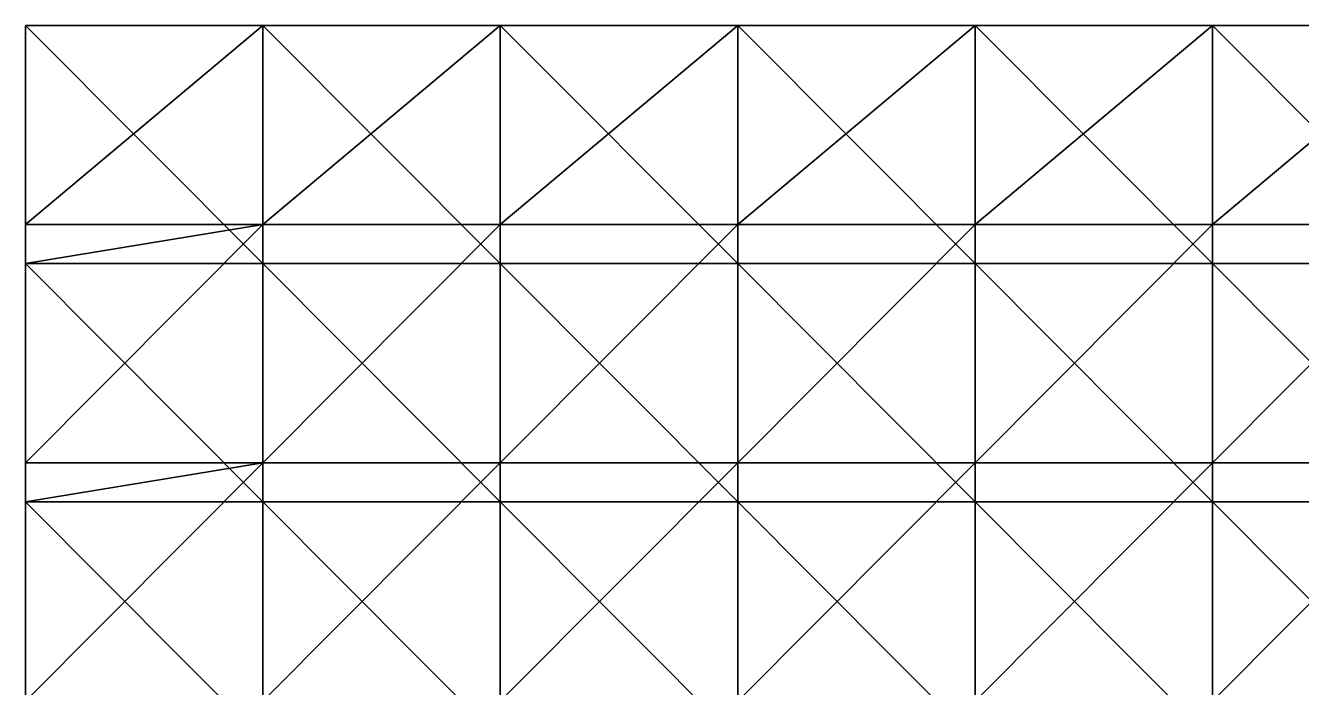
# Model space of a CAD drawing. Header units: inches. Extents: x 0 to 300, y 0 to 160.
# Drawn here: x 0 to 37.5, y 140.53 to 160 of the extents above; entities that cross this region are included whole.
import ezdxf

# ---------------------------------------------------------------- set-up
doc = ezdxf.new("R2010")
doc.units = ezdxf.units.IN
doc.header["$LTSCALE"] = 198.929398
doc.header["$MEASUREMENT"] = 0
for name, color, linetype in [('1', 7, 'CONTINUOUS'), ('4', 7, 'CONTINUOUS'), ('5', 7, 'CONTINUOUS'), ('6', 7, 'CONTINUOUS')]:
    doc.layers.add(name, color=color, linetype=linetype)

msp = doc.modelspace()

# ---------------------------------------------------------------- linework, layer by layer
at = {"layer": '1', "linetype": 'CONTINUOUS'}
for points in [[(0, 153, -153.043), (0, 153, -146.087), (0, 160, -153), (0, 153, -153.043)], [(0, 154.147, -160), (0, 153, -153.043), (0, 160, -160), (0, 154.147, -160)], [(0, 160, -160), (0, 153, -153.043), (0, 160, -153), (0, 160, -160)], [(0, 153, -146.087), (0, 153, -139.13), (0, 160, -146.087), (0, 153, -146.087)], [(0, 160, -153), (0, 153, -146.087), (0, 160, -146.087), (0, 160, -153)], [(0, 153, -139.13), (0, 153, -132.174), (0, 160, -139.13), (0, 153, -139.13)], [(0, 160, -146.087), (0, 153, -139.13), (0, 160, -145.993), (0, 160, -146.087)], [(0, 160, -145.993), (0, 153, -139.13), (0, 160, -139.13), (0, 160, -145.993)], [(0, 153, -132.174), (0, 153, -125.217), (0, 160, -132.174), (0, 153, -132.174)], [(0, 160, -139.13), (0, 153, -132.174), (0, 160, -138.986), (0, 160, -139.13)], [(0, 160, -138.986), (0, 153, -132.174), (0, 160, -132.174), (0, 160, -138.986)], [(0, 153, -125.217), (0, 153, -118.261), (0, 160, -125.217), (0, 153, -125.217)], [(0, 160, -132.174), (0, 153, -125.217), (0, 160, -131.979), (0, 160, -132.174)], [(0, 160, -131.979), (0, 153, -125.217), (0, 160, -125.217), (0, 160, -131.979)], [(0, 153, -118.261), (0, 153, -111.304), (0, 160, -118.261), (0, 153, -118.261)], [(0, 160, -125.217), (0, 153, -118.261), (0, 160, -124.972), (0, 160, -125.217)], [(0, 160, -124.972), (0, 153, -118.261), (0, 160, -118.261), (0, 160, -124.972)], [(0, 153, -111.304), (0, 153, -104.348), (0, 160, -111.304), (0, 153, -111.304)], [(0, 160, -118.261), (0, 153, -111.304), (0, 160, -117.965), (0, 160, -118.261)], [(0, 160, -117.965), (0, 153, -111.304), (0, 160, -111.304), (0, 160, -117.965)], [(0, 153, -104.348), (0, 153, -97.391), (0, 160, -104.348), (0, 153, -104.348)], [(0, 160, -111.304), (0, 153, -104.348), (0, 160, -110.958), (0, 160, -111.304)], [(0, 160, -110.958), (0, 153, -104.348), (0, 160, -104.348), (0, 160, -110.958)], [(0, 153, -97.391), (0, 153, -90.435), (0, 160, -97.391), (0, 153, -97.391)], [(0, 160, -104.348), (0, 153, -97.391), (0, 160, -103.951), (0, 160, -104.348)], [(0, 160, -103.951), (0, 153, -97.391), (0, 160, -97.391), (0, 160, -103.951)], [(0, 153, -90.435), (0, 153, -83.478), (0, 160, -90.435), (0, 153, -90.435)], [(0, 160, -97.391), (0, 153, -90.435), (0, 160, -96.944), (0, 160, -97.391)], [(0, 160, -96.944), (0, 153, -90.435), (0, 160, -90.435), (0, 160, -96.944)], [(0, 153, -83.478), (0, 153, -76.522), (0, 160, -83.478), (0, 153, -83.478)], [(0, 160, -90.435), (0, 153, -83.478), (0, 160, -89.937), (0, 160, -90.435)], [(0, 160, -89.937), (0, 153, -83.478), (0, 160, -83.478), (0, 160, -89.937)], [(0, 153, -76.522), (0, 153, -69.565), (0, 160, -76.522), (0, 153, -76.522)], [(0, 160, -83.478), (0, 153, -76.522), (0, 160, -82.93), (0, 160, -83.478)], [(0, 160, -82.93), (0, 153, -76.522), (0, 160, -76.522), (0, 160, -82.93)], [(0, 153, -69.565), (0, 153, -62.609), (0, 160, -69.565), (0, 153, -69.565)], [(0, 160, -76.522), (0, 153, -69.565), (0, 160, -75.923), (0, 160, -76.522)], [(0, 160, -75.923), (0, 153, -69.565), (0, 160, -69.565), (0, 160, -75.923)], [(0, 153, -62.609), (0, 153, -55.652), (0, 160, -62.609), (0, 153, -62.609)], [(0, 160, -69.565), (0, 153, -62.609), (0, 160, -68.916), (0, 160, -69.565)], [(0, 160, -68.916), (0, 153, -62.609), (0, 160, -62.609), (0, 160, -68.916)], [(0, 153, -55.652), (0, 153, -48.696), (0, 160, -55.652), (0, 153, -55.652)], [(0, 160, -62.609), (0, 153, -55.652), (0, 160, -61.909), (0, 160, -62.609)], [(0, 160, -61.909), (0, 153, -55.652), (0, 160, -55.652), (0, 160, -61.909)], [(0, 153, -48.696), (0, 153, -41.739), (0, 160, -48.696), (0, 153, -48.696)], [(0, 160, -55.652), (0, 153, -48.696), (0, 160, -54.902), (0, 160, -55.652)], [(0, 160, -54.902), (0, 153, -48.696), (0, 160, -48.696), (0, 160, -54.902)], [(0, 153, -41.739), (0, 153, -34.783), (0, 160, -41.739), (0, 153, -41.739)], [(0, 160, -48.696), (0, 153, -41.739), (0, 160, -47.895), (0, 160, -48.696)], [(0, 160, -47.895), (0, 153, -41.739), (0, 160, -41.739), (0, 160, -47.895)], [(0, 153, -34.783), (0, 153, -27.826), (0, 160, -34.783), (0, 153, -34.783)], [(0, 160, -41.739), (0, 153, -34.783), (0, 160, -40.888), (0, 160, -41.739)], [(0, 160, -40.888), (0, 153, -34.783), (0, 160, -34.783), (0, 160, -40.888)], [(0, 153, -27.826), (0, 153, -20.87), (0, 160, -27.826), (0, 153, -27.826)], [(0, 160, -34.783), (0, 153, -27.826), (0, 160, -33.881), (0, 160, -34.783)], [(0, 160, -33.881), (0, 153, -27.826), (0, 160, -27.826), (0, 160, -33.881)], [(0, 153, -20.87), (0, 153, -13.913), (0, 160, -20.87), (0, 153, -20.87)], [(0, 160, -27.826), (0, 153, -20.87), (0, 160, -26.874), (0, 160, -27.826)], [(0, 160, -26.874), (0, 153, -20.87), (0, 160, -20.87), (0, 160, -26.874)], [(0, 153, -13.913), (0, 153, -6.957), (0, 160, -13.913), (0, 153, -13.913)], [(0, 160, -20.87), (0, 153, -13.913), (0, 160, -19.867), (0, 160, -20.87)], [(0, 160, -19.867), (0, 153, -13.913), (0, 160, -13.913), (0, 160, -19.867)], [(0, 153, -6.957), (0, 153), (0, 160, -6.957), (0, 153, -6.957)], [(0, 160, -13.913), (0, 153, -6.957), (0, 160, -12.86), (0, 160, -13.913)], [(0, 160, -12.86), (0, 153, -6.957), (0, 160, -6.957), (0, 160, -12.86)], [(0, 160, -6.957), (0, 153), (0, 160, -5.853), (0, 160, -6.957)], [(0, 160, -5.853), (0, 153), (0, 160), (0, 160, -5.853)], [(0, 153, -160), (0, 153, -153.043), (0, 154.147, -160), (0, 153, -160)], [(0, 145.993, -153.043), (0, 145.993, -146.087), (0, 153, -153.043), (0, 145.993, -153.043)], [(0, 147.14, -160), (0, 145.993, -153.043), (0, 153, -160), (0, 147.14, -160)], [(0, 153, -160), (0, 145.993, -153.043), (0, 153, -153.043), (0, 153, -160)], [(0, 145.993, -146.087), (0, 145.993, -139.13), (0, 153, -146.087), (0, 145.993, -146.087)], [(0, 153, -153.043), (0, 145.993, -146.087), (0, 153, -146.087), (0, 153, -153.043)], [(0, 145.993, -139.13), (0, 145.993, -132.174), (0, 153, -139.13), (0, 145.993, -139.13)], [(0, 153, -146.087), (0, 145.993, -139.13), (0, 153, -139.13), (0, 153, -146.087)], [(0, 145.993, -132.174), (0, 145.993, -125.217), (0, 153, -132.174), (0, 145.993, -132.174)], [(0, 153, -139.13), (0, 145.993, -132.174), (0, 153, -132.174), (0, 153, -139.13)], [(0, 145.993, -125.217), (0, 145.993, -118.261), (0, 153, -125.217), (0, 145.993, -125.217)], [(0, 153, -132.174), (0, 145.993, -125.217), (0, 153, -125.217), (0, 153, -132.174)], [(0, 145.993, -118.261), (0, 145.993, -111.304), (0, 153, -118.261), (0, 145.993, -118.261)], [(0, 153, -125.217), (0, 145.993, -118.261), (0, 153, -118.261), (0, 153, -125.217)], [(0, 145.993, -111.304), (0, 145.993, -104.348), (0, 153, -111.304), (0, 145.993, -111.304)], [(0, 153, -118.261), (0, 145.993, -111.304), (0, 153, -111.304), (0, 153, -118.261)], [(0, 145.993, -104.348), (0, 145.993, -97.391), (0, 153, -104.348), (0, 145.993, -104.348)], [(0, 153, -111.304), (0, 145.993, -104.348), (0, 153, -104.348), (0, 153, -111.304)], [(0, 145.993, -97.391), (0, 145.993, -90.435), (0, 153, -97.391), (0, 145.993, -97.391)], [(0, 153, -104.348), (0, 145.993, -97.391), (0, 153, -97.391), (0, 153, -104.348)], [(0, 145.993, -90.435), (0, 145.993, -83.478), (0, 153, -90.435), (0, 145.993, -90.435)], [(0, 153, -97.391), (0, 145.993, -90.435), (0, 153, -90.435), (0, 153, -97.391)], [(0, 145.993, -83.478), (0, 145.993, -76.522), (0, 153, -83.478), (0, 145.993, -83.478)], [(0, 153, -90.435), (0, 145.993, -83.478), (0, 153, -83.478), (0, 153, -90.435)], [(0, 145.993, -76.522), (0, 145.993, -69.565), (0, 153, -76.522), (0, 145.993, -76.522)], [(0, 153, -83.478), (0, 145.993, -76.522), (0, 153, -76.522), (0, 153, -83.478)], [(0, 145.993, -69.565), (0, 145.993, -62.609), (0, 153, -69.565), (0, 145.993, -69.565)], [(0, 153, -76.522), (0, 145.993, -69.565), (0, 153, -69.565), (0, 153, -76.522)], [(0, 145.993, -62.609), (0, 145.993, -55.652), (0, 153, -62.609), (0, 145.993, -62.609)], [(0, 153, -69.565), (0, 145.993, -62.609), (0, 153, -62.609), (0, 153, -69.565)], [(0, 145.993, -55.652), (0, 145.993, -48.696), (0, 153, -55.652), (0, 145.993, -55.652)], [(0, 153, -62.609), (0, 145.993, -55.652), (0, 153, -55.652), (0, 153, -62.609)], [(0, 145.993, -48.696), (0, 145.993, -41.739), (0, 153, -48.696), (0, 145.993, -48.696)], [(0, 153, -55.652), (0, 145.993, -48.696), (0, 153, -48.696), (0, 153, -55.652)], [(0, 145.993, -41.739), (0, 145.993, -34.783), (0, 153, -41.739), (0, 145.993, -41.739)], [(0, 153, -48.696), (0, 145.993, -41.739), (0, 153, -41.739), (0, 153, -48.696)], [(0, 145.993, -34.783), (0, 145.993, -27.826), (0, 153, -34.783), (0, 145.993, -34.783)], [(0, 153, -41.739), (0, 145.993, -34.783), (0, 153, -34.783), (0, 153, -41.739)], [(0, 145.993, -27.826), (0, 145.993, -20.87), (0, 153, -27.826), (0, 145.993, -27.826)], [(0, 153, -34.783), (0, 145.993, -27.826), (0, 153, -27.826), (0, 153, -34.783)], [(0, 145.993, -20.87), (0, 145.993, -13.913), (0, 153, -20.87), (0, 145.993, -20.87)], [(0, 153, -27.826), (0, 145.993, -20.87), (0, 153, -20.87), (0, 153, -27.826)], [(0, 145.993, -13.913), (0, 145.993, -6.957), (0, 153, -13.913), (0, 145.993, -13.913)], [(0, 153, -20.87), (0, 145.993, -13.913), (0, 153, -13.913), (0, 153, -20.87)], [(0, 145.993, -6.957), (0, 145.993), (0, 153, -6.957), (0, 145.993, -6.957)], [(0, 153, -13.913), (0, 145.993, -6.957), (0, 153, -6.957), (0, 153, -13.913)], [(0, 153, -6.957), (0, 145.993), (0, 153), (0, 153, -6.957)], [(0, 145.993, -160), (0, 145.993, -153.043), (0, 147.14, -160), (0, 145.993, -160)], [(0, 138.986, -153.043), (0, 138.986, -146.087), (0, 145.993, -153.043), (0, 138.986, -153.043)], [(0, 140.133, -160), (0, 138.986, -153.043), (0, 145.993, -160), (0, 140.133, -160)], [(0, 145.993, -160), (0, 138.986, -153.043), (0, 145.993, -153.043), (0, 145.993, -160)], [(0, 138.986, -146.087), (0, 138.986, -139.13), (0, 145.993, -146.087), (0, 138.986, -146.087)], [(0, 145.993, -153.043), (0, 138.986, -146.087), (0, 145.993, -146.087), (0, 145.993, -153.043)], [(0, 138.986, -139.13), (0, 138.986, -132.174), (0, 145.993, -139.13), (0, 138.986, -139.13)], [(0, 145.993, -146.087), (0, 138.986, -139.13), (0, 145.993, -139.13), (0, 145.993, -146.087)], [(0, 138.986, -132.174), (0, 138.986, -125.217), (0, 145.993, -132.174), (0, 138.986, -132.174)], [(0, 145.993, -139.13), (0, 138.986, -132.174), (0, 145.993, -132.174), (0, 145.993, -139.13)], [(0, 138.986, -125.217), (0, 138.986, -118.261), (0, 145.993, -125.217), (0, 138.986, -125.217)], [(0, 145.993, -132.174), (0, 138.986, -125.217), (0, 145.993, -125.217), (0, 145.993, -132.174)], [(0, 138.986, -118.261), (0, 138.986, -111.304), (0, 145.993, -118.261), (0, 138.986, -118.261)], [(0, 145.993, -125.217), (0, 138.986, -118.261), (0, 145.993, -118.261), (0, 145.993, -125.217)], [(0, 138.986, -111.304), (0, 138.986, -104.348), (0, 145.993, -111.304), (0, 138.986, -111.304)], [(0, 145.993, -118.261), (0, 138.986, -111.304), (0, 145.993, -111.304), (0, 145.993, -118.261)], [(0, 138.986, -104.348), (0, 138.986, -97.391), (0, 145.993, -104.348), (0, 138.986, -104.348)], [(0, 145.993, -111.304), (0, 138.986, -104.348), (0, 145.993, -104.348), (0, 145.993, -111.304)], [(0, 138.986, -97.391), (0, 138.986, -90.435), (0, 145.993, -97.391), (0, 138.986, -97.391)], [(0, 145.993, -104.348), (0, 138.986, -97.391), (0, 145.993, -97.391), (0, 145.993, -104.348)], [(0, 138.986, -90.435), (0, 138.986, -83.478), (0, 145.993, -90.435), (0, 138.986, -90.435)], [(0, 145.993, -97.391), (0, 138.986, -90.435), (0, 145.993, -90.435), (0, 145.993, -97.391)], [(0, 138.986, -83.478), (0, 138.986, -76.522), (0, 145.993, -83.478), (0, 138.986, -83.478)], [(0, 145.993, -90.435), (0, 138.986, -83.478), (0, 145.993, -83.478), (0, 145.993, -90.435)], [(0, 138.986, -76.522), (0, 138.986, -69.565), (0, 145.993, -76.522), (0, 138.986, -76.522)], [(0, 145.993, -83.478), (0, 138.986, -76.522), (0, 145.993, -76.522), (0, 145.993, -83.478)], [(0, 138.986, -69.565), (0, 138.986, -62.609), (0, 145.993, -69.565), (0, 138.986, -69.565)], [(0, 145.993, -76.522), (0, 138.986, -69.565), (0, 145.993, -69.565), (0, 145.993, -76.522)], [(0, 138.986, -62.609), (0, 138.986, -55.652), (0, 145.993, -62.609), (0, 138.986, -62.609)], [(0, 145.993, -69.565), (0, 138.986, -62.609), (0, 145.993, -62.609), (0, 145.993, -69.565)], [(0, 138.986, -55.652), (0, 138.986, -48.696), (0, 145.993, -55.652), (0, 138.986, -55.652)], [(0, 145.993, -62.609), (0, 138.986, -55.652), (0, 145.993, -55.652), (0, 145.993, -62.609)], [(0, 138.986, -48.696), (0, 138.986, -41.739), (0, 145.993, -48.696), (0, 138.986, -48.696)], [(0, 145.993, -55.652), (0, 138.986, -48.696), (0, 145.993, -48.696), (0, 145.993, -55.652)], [(0, 138.986, -41.739), (0, 138.986, -34.783), (0, 145.993, -41.739), (0, 138.986, -41.739)], [(0, 145.993, -48.696), (0, 138.986, -41.739), (0, 145.993, -41.739), (0, 145.993, -48.696)], [(0, 138.986, -34.783), (0, 138.986, -27.826), (0, 145.993, -34.783), (0, 138.986, -34.783)], [(0, 145.993, -41.739), (0, 138.986, -34.783), (0, 145.993, -34.783), (0, 145.993, -41.739)], [(0, 138.986, -27.826), (0, 138.986, -20.87), (0, 145.993, -27.826), (0, 138.986, -27.826)], [(0, 145.993, -34.783), (0, 138.986, -27.826), (0, 145.993, -27.826), (0, 145.993, -34.783)], [(0, 138.986, -20.87), (0, 138.986, -13.913), (0, 145.993, -20.87), (0, 138.986, -20.87)], [(0, 145.993, -27.826), (0, 138.986, -20.87), (0, 145.993, -20.87), (0, 145.993, -27.826)], [(0, 138.986, -13.913), (0, 138.986, -6.957), (0, 145.993, -13.913), (0, 138.986, -13.913)], [(0, 145.993, -20.87), (0, 138.986, -13.913), (0, 145.993, -13.913), (0, 145.993, -20.87)], [(0, 138.986, -6.957), (0, 138.986), (0, 145.993, -6.957), (0, 138.986, -6.957)], [(0, 145.993, -13.913), (0, 138.986, -6.957), (0, 145.993, -6.957), (0, 145.993, -13.913)], [(0, 145.993, -6.957), (0, 138.986), (0, 145.993), (0, 145.993, -6.957)]]:
    msp.add_3dface(points, dxfattribs=at)
at = {"layer": '4', "linetype": 'CONTINUOUS'}
for points in [[(0, 154.147, -160), (0, 160, -160), (6.977, 160, -160), (0, 154.147, -160)], [(6.977, 154.147, -160), (0, 154.147, -160), (6.977, 160, -160), (6.977, 154.147, -160)], [(13.953, 154.147, -160), (6.977, 154.147, -160), (13.953, 160, -160), (13.953, 154.147, -160)], [(13.953, 160, -160), (6.977, 154.147, -160), (6.977, 160, -160), (13.953, 160, -160)], [(20.93, 154.147, -160), (13.953, 154.147, -160), (20.93, 160, -160), (20.93, 154.147, -160)], [(20.93, 160, -160), (13.953, 154.147, -160), (13.953, 160, -160), (20.93, 160, -160)], [(27.907, 154.147, -160), (20.93, 154.147, -160), (27.907, 160, -160), (27.907, 154.147, -160)], [(27.907, 160, -160), (20.93, 154.147, -160), (20.93, 160, -160), (27.907, 160, -160)], [(34.884, 154.147, -160), (27.907, 154.147, -160), (34.884, 160, -160), (34.884, 154.147, -160)], [(34.884, 160, -160), (27.907, 154.147, -160), (27.907, 160, -160), (34.884, 160, -160)], [(41.86, 154.147, -160), (34.884, 154.147, -160), (41.86, 160, -160), (41.86, 154.147, -160)], [(41.86, 160, -160), (34.884, 154.147, -160), (34.884, 160, -160), (41.86, 160, -160)], [(0, 147.14, -160), (0, 153, -160), (6.977, 154.147, -160), (0, 147.14, -160)], [(6.977, 147.14, -160), (0, 147.14, -160), (6.977, 154.147, -160), (6.977, 147.14, -160)], [(0, 153, -160), (0, 154.147, -160), (6.977, 154.147, -160), (0, 153, -160)], [(13.953, 147.14, -160), (6.977, 147.14, -160), (13.953, 154.147, -160), (13.953, 147.14, -160)], [(13.953, 154.147, -160), (6.977, 147.14, -160), (6.977, 154.147, -160), (13.953, 154.147, -160)], [(20.93, 147.14, -160), (13.953, 147.14, -160), (20.93, 154.147, -160), (20.93, 147.14, -160)], [(20.93, 154.147, -160), (13.953, 147.14, -160), (13.953, 154.147, -160), (20.93, 154.147, -160)], [(27.907, 147.14, -160), (20.93, 147.14, -160), (27.907, 154.147, -160), (27.907, 147.14, -160)], [(27.907, 154.147, -160), (20.93, 147.14, -160), (20.93, 154.147, -160), (27.907, 154.147, -160)], [(34.884, 147.14, -160), (27.907, 147.14, -160), (34.884, 154.147, -160), (34.884, 147.14, -160)], [(34.884, 154.147, -160), (27.907, 147.14, -160), (27.907, 154.147, -160), (34.884, 154.147, -160)], [(41.86, 147.14, -160), (34.884, 147.14, -160), (41.86, 154.147, -160), (41.86, 147.14, -160)], [(41.86, 154.147, -160), (34.884, 147.14, -160), (34.884, 154.147, -160), (41.86, 154.147, -160)], [(0, 140.133, -160), (0, 145.993, -160), (6.977, 147.14, -160), (0, 140.133, -160)], [(6.977, 140.133, -160), (0, 140.133, -160), (6.977, 147.14, -160), (6.977, 140.133, -160)], [(0, 145.993, -160), (0, 147.14, -160), (6.977, 147.14, -160), (0, 145.993, -160)], [(13.953, 140.133, -160), (6.977, 140.133, -160), (13.953, 147.14, -160), (13.953, 140.133, -160)], [(13.953, 147.14, -160), (6.977, 140.133, -160), (6.977, 147.14, -160), (13.953, 147.14, -160)], [(20.93, 140.133, -160), (13.953, 140.133, -160), (20.93, 147.14, -160), (20.93, 140.133, -160)], [(20.93, 147.14, -160), (13.953, 140.133, -160), (13.953, 147.14, -160), (20.93, 147.14, -160)], [(27.907, 140.133, -160), (20.93, 140.133, -160), (27.907, 147.14, -160), (27.907, 140.133, -160)], [(27.907, 147.14, -160), (20.93, 140.133, -160), (20.93, 147.14, -160), (27.907, 147.14, -160)], [(34.884, 140.133, -160), (27.907, 140.133, -160), (34.884, 147.14, -160), (34.884, 140.133, -160)], [(34.884, 147.14, -160), (27.907, 140.133, -160), (27.907, 147.14, -160), (34.884, 147.14, -160)], [(41.86, 140.133, -160), (34.884, 140.133, -160), (41.86, 147.14, -160), (41.86, 140.133, -160)], [(41.86, 147.14, -160), (34.884, 140.133, -160), (34.884, 147.14, -160), (41.86, 147.14, -160)]]:
    msp.add_3dface(points, dxfattribs=at)
at = {"layer": '5', "linetype": 'CONTINUOUS'}
for points in [[(0, 160, -160), (0, 160, -153), (6.977, 160, -153), (0, 160, -160)], [(6.977, 160, -160), (0, 160, -160), (6.977, 160, -153), (6.977, 160, -160)], [(0, 160, -153), (0, 160, -146.087), (6.977, 160, -145.993), (0, 160, -153)], [(6.977, 160, -153), (0, 160, -153), (6.977, 160, -145.993), (6.977, 160, -153)], [(0, 160, -146.087), (0, 160, -145.993), (6.977, 160, -145.993), (0, 160, -146.087)], [(0, 160, -145.993), (0, 160, -139.13), (6.977, 160, -138.986), (0, 160, -145.993)], [(6.977, 160, -145.993), (0, 160, -145.993), (6.977, 160, -138.986), (6.977, 160, -145.993)], [(0, 160, -139.13), (0, 160, -138.986), (6.977, 160, -138.986), (0, 160, -139.13)], [(0, 160, -138.986), (0, 160, -132.174), (6.977, 160, -131.979), (0, 160, -138.986)], [(6.977, 160, -138.986), (0, 160, -138.986), (6.977, 160, -131.979), (6.977, 160, -138.986)], [(0, 160, -132.174), (0, 160, -131.979), (6.977, 160, -131.979), (0, 160, -132.174)], [(0, 160, -131.979), (0, 160, -125.217), (6.977, 160, -124.972), (0, 160, -131.979)], [(6.977, 160, -131.979), (0, 160, -131.979), (6.977, 160, -124.972), (6.977, 160, -131.979)], [(0, 160, -125.217), (0, 160, -124.972), (6.977, 160, -124.972), (0, 160, -125.217)], [(0, 160, -124.972), (0, 160, -118.261), (6.977, 160, -117.965), (0, 160, -124.972)], [(6.977, 160, -124.972), (0, 160, -124.972), (6.977, 160, -117.965), (6.977, 160, -124.972)], [(0, 160, -118.261), (0, 160, -117.965), (6.977, 160, -117.965), (0, 160, -118.261)], [(0, 160, -117.965), (0, 160, -111.304), (6.977, 160, -110.958), (0, 160, -117.965)], [(6.977, 160, -117.965), (0, 160, -117.965), (6.977, 160, -110.958), (6.977, 160, -117.965)], [(0, 160, -111.304), (0, 160, -110.958), (6.977, 160, -110.958), (0, 160, -111.304)], [(0, 160, -110.958), (0, 160, -104.348), (6.977, 160, -103.951), (0, 160, -110.958)], [(6.977, 160, -110.958), (0, 160, -110.958), (6.977, 160, -103.951), (6.977, 160, -110.958)], [(0, 160, -104.348), (0, 160, -103.951), (6.977, 160, -103.951), (0, 160, -104.348)], [(0, 160, -103.951), (0, 160, -97.391), (6.977, 160, -96.944), (0, 160, -103.951)], [(6.977, 160, -103.951), (0, 160, -103.951), (6.977, 160, -96.944), (6.977, 160, -103.951)], [(0, 160, -97.391), (0, 160, -96.944), (6.977, 160, -96.944), (0, 160, -97.391)], [(0, 160, -96.944), (0, 160, -90.435), (6.977, 160, -89.937), (0, 160, -96.944)], [(6.977, 160, -96.944), (0, 160, -96.944), (6.977, 160, -89.937), (6.977, 160, -96.944)], [(0, 160, -90.435), (0, 160, -89.937), (6.977, 160, -89.937), (0, 160, -90.435)], [(0, 160, -89.937), (0, 160, -83.478), (6.977, 160, -82.93), (0, 160, -89.937)], [(6.977, 160, -89.937), (0, 160, -89.937), (6.977, 160, -82.93), (6.977, 160, -89.937)], [(0, 160, -83.478), (0, 160, -82.93), (6.977, 160, -82.93), (0, 160, -83.478)], [(0, 160, -82.93), (0, 160, -76.522), (6.977, 160, -75.923), (0, 160, -82.93)], [(6.977, 160, -82.93), (0, 160, -82.93), (6.977, 160, -75.923), (6.977, 160, -82.93)], [(0, 160, -76.522), (0, 160, -75.923), (6.977, 160, -75.923), (0, 160, -76.522)], [(0, 160, -75.923), (0, 160, -69.565), (6.977, 160, -68.916), (0, 160, -75.923)], [(6.977, 160, -75.923), (0, 160, -75.923), (6.977, 160, -68.916), (6.977, 160, -75.923)], [(0, 160, -69.565), (0, 160, -68.916), (6.977, 160, -68.916), (0, 160, -69.565)], [(0, 160, -68.916), (0, 160, -62.609), (6.977, 160, -61.909), (0, 160, -68.916)], [(6.977, 160, -68.916), (0, 160, -68.916), (6.977, 160, -61.909), (6.977, 160, -68.916)], [(0, 160, -62.609), (0, 160, -61.909), (6.977, 160, -61.909), (0, 160, -62.609)], [(0, 160, -61.909), (0, 160, -55.652), (6.977, 160, -54.902), (0, 160, -61.909)], [(6.977, 160, -61.909), (0, 160, -61.909), (6.977, 160, -54.902), (6.977, 160, -61.909)], [(0, 160, -55.652), (0, 160, -54.902), (6.977, 160, -54.902), (0, 160, -55.652)], [(0, 160, -54.902), (0, 160, -48.696), (6.977, 160, -47.895), (0, 160, -54.902)], [(6.977, 160, -54.902), (0, 160, -54.902), (6.977, 160, -47.895), (6.977, 160, -54.902)], [(0, 160, -48.696), (0, 160, -47.895), (6.977, 160, -47.895), (0, 160, -48.696)], [(0, 160, -47.895), (0, 160, -41.739), (6.977, 160, -40.888), (0, 160, -47.895)], [(6.977, 160, -47.895), (0, 160, -47.895), (6.977, 160, -40.888), (6.977, 160, -47.895)], [(0, 160, -41.739), (0, 160, -40.888), (6.977, 160, -40.888), (0, 160, -41.739)], [(0, 160, -40.888), (0, 160, -34.783), (6.977, 160, -33.881), (0, 160, -40.888)], [(6.977, 160, -40.888), (0, 160, -40.888), (6.977, 160, -33.881), (6.977, 160, -40.888)], [(0, 160, -34.783), (0, 160, -33.881), (6.977, 160, -33.881), (0, 160, -34.783)], [(0, 160, -33.881), (0, 160, -27.826), (6.977, 160, -26.874), (0, 160, -33.881)], [(6.977, 160, -33.881), (0, 160, -33.881), (6.977, 160, -26.874), (6.977, 160, -33.881)], [(0, 160, -27.826), (0, 160, -26.874), (6.977, 160, -26.874), (0, 160, -27.826)], [(0, 160, -26.874), (0, 160, -20.87), (6.977, 160, -19.867), (0, 160, -26.874)], [(6.977, 160, -26.874), (0, 160, -26.874), (6.977, 160, -19.867), (6.977, 160, -26.874)], [(0, 160, -20.87), (0, 160, -19.867), (6.977, 160, -19.867), (0, 160, -20.87)], [(0, 160, -19.867), (0, 160, -13.913), (6.977, 160, -12.86), (0, 160, -19.867)], [(6.977, 160, -19.867), (0, 160, -19.867), (6.977, 160, -12.86), (6.977, 160, -19.867)], [(0, 160, -13.913), (0, 160, -12.86), (6.977, 160, -12.86), (0, 160, -13.913)], [(0, 160, -12.86), (0, 160, -6.957), (6.977, 160, -5.853), (0, 160, -12.86)], [(6.977, 160, -12.86), (0, 160, -12.86), (6.977, 160, -5.853), (6.977, 160, -12.86)], [(0, 160, -6.957), (0, 160, -5.853), (6.977, 160, -5.853), (0, 160, -6.957)], [(0, 160, -5.853), (0, 160), (6.977, 160), (0, 160, -5.853)], [(6.977, 160, -5.853), (0, 160, -5.853), (6.977, 160), (6.977, 160, -5.853)], [(13.953, 160, -160), (6.977, 160, -160), (13.953, 160, -153), (13.953, 160, -160)], [(13.953, 160, -153), (6.977, 160, -160), (6.977, 160, -153), (13.953, 160, -153)], [(13.953, 160, -153), (6.977, 160, -153), (13.953, 160, -145.993), (13.953, 160, -153)], [(13.953, 160, -145.993), (6.977, 160, -153), (6.977, 160, -145.993), (13.953, 160, -145.993)], [(13.953, 160, -145.993), (6.977, 160, -145.993), (13.953, 160, -138.986), (13.953, 160, -145.993)], [(13.953, 160, -138.986), (6.977, 160, -145.993), (6.977, 160, -138.986), (13.953, 160, -138.986)], [(13.953, 160, -138.986), (6.977, 160, -138.986), (13.953, 160, -131.979), (13.953, 160, -138.986)], [(13.953, 160, -131.979), (6.977, 160, -138.986), (6.977, 160, -131.979), (13.953, 160, -131.979)], [(13.953, 160, -131.979), (6.977, 160, -131.979), (13.953, 160, -124.972), (13.953, 160, -131.979)], [(13.953, 160, -124.972), (6.977, 160, -131.979), (6.977, 160, -124.972), (13.953, 160, -124.972)], [(13.953, 160, -124.972), (6.977, 160, -124.972), (13.953, 160, -117.965), (13.953, 160, -124.972)], [(13.953, 160, -117.965), (6.977, 160, -124.972), (6.977, 160, -117.965), (13.953, 160, -117.965)], [(13.953, 160, -117.965), (6.977, 160, -117.965), (13.953, 160, -110.958), (13.953, 160, -117.965)], [(13.953, 160, -110.958), (6.977, 160, -117.965), (6.977, 160, -110.958), (13.953, 160, -110.958)], [(13.953, 160, -110.958), (6.977, 160, -110.958), (13.953, 160, -103.951), (13.953, 160, -110.958)], [(13.953, 160, -103.951), (6.977, 160, -110.958), (6.977, 160, -103.951), (13.953, 160, -103.951)], [(13.953, 160, -103.951), (6.977, 160, -103.951), (13.953, 160, -96.944), (13.953, 160, -103.951)], [(13.953, 160, -96.944), (6.977, 160, -103.951), (6.977, 160, -96.944), (13.953, 160, -96.944)], [(13.953, 160, -96.944), (6.977, 160, -96.944), (13.953, 160, -89.937), (13.953, 160, -96.944)], [(13.953, 160, -89.937), (6.977, 160, -96.944), (6.977, 160, -89.937), (13.953, 160, -89.937)], [(13.953, 160, -89.937), (6.977, 160, -89.937), (13.953, 160, -82.93), (13.953, 160, -89.937)], [(13.953, 160, -82.93), (6.977, 160, -89.937), (6.977, 160, -82.93), (13.953, 160, -82.93)], [(13.953, 160, -82.93), (6.977, 160, -82.93), (13.953, 160, -75.923), (13.953, 160, -82.93)], [(13.953, 160, -75.923), (6.977, 160, -82.93), (6.977, 160, -75.923), (13.953, 160, -75.923)], [(13.953, 160, -75.923), (6.977, 160, -75.923), (13.953, 160, -68.916), (13.953, 160, -75.923)], [(13.953, 160, -68.916), (6.977, 160, -75.923), (6.977, 160, -68.916), (13.953, 160, -68.916)], [(13.953, 160, -68.916), (6.977, 160, -68.916), (13.953, 160, -61.909), (13.953, 160, -68.916)], [(13.953, 160, -61.909), (6.977, 160, -68.916), (6.977, 160, -61.909), (13.953, 160, -61.909)], [(13.953, 160, -61.909), (6.977, 160, -61.909), (13.953, 160, -54.902), (13.953, 160, -61.909)], [(13.953, 160, -54.902), (6.977, 160, -61.909), (6.977, 160, -54.902), (13.953, 160, -54.902)], [(13.953, 160, -54.902), (6.977, 160, -54.902), (13.953, 160, -47.895), (13.953, 160, -54.902)], [(13.953, 160, -47.895), (6.977, 160, -54.902), (6.977, 160, -47.895), (13.953, 160, -47.895)], [(13.953, 160, -47.895), (6.977, 160, -47.895), (13.953, 160, -40.888), (13.953, 160, -47.895)], [(13.953, 160, -40.888), (6.977, 160, -47.895), (6.977, 160, -40.888), (13.953, 160, -40.888)], [(13.953, 160, -40.888), (6.977, 160, -40.888), (13.953, 160, -33.881), (13.953, 160, -40.888)], [(13.953, 160, -33.881), (6.977, 160, -40.888), (6.977, 160, -33.881), (13.953, 160, -33.881)], [(13.953, 160, -33.881), (6.977, 160, -33.881), (13.953, 160, -26.874), (13.953, 160, -33.881)], [(13.953, 160, -26.874), (6.977, 160, -33.881), (6.977, 160, -26.874), (13.953, 160, -26.874)], [(13.953, 160, -26.874), (6.977, 160, -26.874), (13.953, 160, -19.867), (13.953, 160, -26.874)], [(13.953, 160, -19.867), (6.977, 160, -26.874), (6.977, 160, -19.867), (13.953, 160, -19.867)], [(13.953, 160, -19.867), (6.977, 160, -19.867), (13.953, 160, -12.86), (13.953, 160, -19.867)], [(13.953, 160, -12.86), (6.977, 160, -19.867), (6.977, 160, -12.86), (13.953, 160, -12.86)], [(13.953, 160, -12.86), (6.977, 160, -12.86), (13.953, 160, -5.853), (13.953, 160, -12.86)], [(13.953, 160, -5.853), (6.977, 160, -12.86), (6.977, 160, -5.853), (13.953, 160, -5.853)], [(13.953, 160, -5.853), (6.977, 160, -5.853), (13.953, 160), (13.953, 160, -5.853)], [(13.953, 160), (6.977, 160, -5.853), (6.977, 160), (13.953, 160)], [(20.93, 160, -160), (13.953, 160, -160), (20.93, 160, -153), (20.93, 160, -160)], [(20.93, 160, -153), (13.953, 160, -160), (13.953, 160, -153), (20.93, 160, -153)], [(20.93, 160, -153), (13.953, 160, -153), (20.93, 160, -145.993), (20.93, 160, -153)], [(20.93, 160, -145.993), (13.953, 160, -153), (13.953, 160, -145.993), (20.93, 160, -145.993)], [(20.93, 160, -145.993), (13.953, 160, -145.993), (20.93, 160, -138.986), (20.93, 160, -145.993)], [(20.93, 160, -138.986), (13.953, 160, -145.993), (13.953, 160, -138.986), (20.93, 160, -138.986)], [(20.93, 160, -138.986), (13.953, 160, -138.986), (20.93, 160, -131.979), (20.93, 160, -138.986)], [(20.93, 160, -131.979), (13.953, 160, -138.986), (13.953, 160, -131.979), (20.93, 160, -131.979)], [(20.93, 160, -131.979), (13.953, 160, -131.979), (20.93, 160, -124.972), (20.93, 160, -131.979)], [(20.93, 160, -124.972), (13.953, 160, -131.979), (13.953, 160, -124.972), (20.93, 160, -124.972)], [(20.93, 160, -124.972), (13.953, 160, -124.972), (20.93, 160, -117.965), (20.93, 160, -124.972)], [(20.93, 160, -117.965), (13.953, 160, -124.972), (13.953, 160, -117.965), (20.93, 160, -117.965)], [(20.93, 160, -117.965), (13.953, 160, -117.965), (20.93, 160, -110.958), (20.93, 160, -117.965)], [(20.93, 160, -110.958), (13.953, 160, -117.965), (13.953, 160, -110.958), (20.93, 160, -110.958)], [(20.93, 160, -110.958), (13.953, 160, -110.958), (20.93, 160, -103.951), (20.93, 160, -110.958)], [(20.93, 160, -103.951), (13.953, 160, -110.958), (13.953, 160, -103.951), (20.93, 160, -103.951)], [(20.93, 160, -103.951), (13.953, 160, -103.951), (20.93, 160, -96.944), (20.93, 160, -103.951)], [(20.93, 160, -96.944), (13.953, 160, -103.951), (13.953, 160, -96.944), (20.93, 160, -96.944)], [(20.93, 160, -96.944), (13.953, 160, -96.944), (20.93, 160, -89.937), (20.93, 160, -96.944)], [(20.93, 160, -89.937), (13.953, 160, -96.944), (13.953, 160, -89.937), (20.93, 160, -89.937)], [(20.93, 160, -89.937), (13.953, 160, -89.937), (20.93, 160, -82.93), (20.93, 160, -89.937)], [(20.93, 160, -82.93), (13.953, 160, -89.937), (13.953, 160, -82.93), (20.93, 160, -82.93)], [(20.93, 160, -82.93), (13.953, 160, -82.93), (20.93, 160, -75.923), (20.93, 160, -82.93)], [(20.93, 160, -75.923), (13.953, 160, -82.93), (13.953, 160, -75.923), (20.93, 160, -75.923)], [(20.93, 160, -75.923), (13.953, 160, -75.923), (20.93, 160, -68.916), (20.93, 160, -75.923)], [(20.93, 160, -68.916), (13.953, 160, -75.923), (13.953, 160, -68.916), (20.93, 160, -68.916)], [(20.93, 160, -68.916), (13.953, 160, -68.916), (20.93, 160, -61.909), (20.93, 160, -68.916)], [(20.93, 160, -61.909), (13.953, 160, -68.916), (13.953, 160, -61.909), (20.93, 160, -61.909)], [(20.93, 160, -61.909), (13.953, 160, -61.909), (20.93, 160, -54.902), (20.93, 160, -61.909)], [(20.93, 160, -54.902), (13.953, 160, -61.909), (13.953, 160, -54.902), (20.93, 160, -54.902)], [(20.93, 160, -54.902), (13.953, 160, -54.902), (20.93, 160, -47.895), (20.93, 160, -54.902)], [(20.93, 160, -47.895), (13.953, 160, -54.902), (13.953, 160, -47.895), (20.93, 160, -47.895)], [(20.93, 160, -47.895), (13.953, 160, -47.895), (20.93, 160, -40.888), (20.93, 160, -47.895)], [(20.93, 160, -40.888), (13.953, 160, -47.895), (13.953, 160, -40.888), (20.93, 160, -40.888)], [(20.93, 160, -40.888), (13.953, 160, -40.888), (20.93, 160, -33.881), (20.93, 160, -40.888)], [(20.93, 160, -33.881), (13.953, 160, -40.888), (13.953, 160, -33.881), (20.93, 160, -33.881)], [(20.93, 160, -33.881), (13.953, 160, -33.881), (20.93, 160, -26.874), (20.93, 160, -33.881)], [(20.93, 160, -26.874), (13.953, 160, -33.881), (13.953, 160, -26.874), (20.93, 160, -26.874)], [(20.93, 160, -26.874), (13.953, 160, -26.874), (20.93, 160, -19.867), (20.93, 160, -26.874)], [(20.93, 160, -19.867), (13.953, 160, -26.874), (13.953, 160, -19.867), (20.93, 160, -19.867)], [(20.93, 160, -19.867), (13.953, 160, -19.867), (20.93, 160, -12.86), (20.93, 160, -19.867)], [(20.93, 160, -12.86), (13.953, 160, -19.867), (13.953, 160, -12.86), (20.93, 160, -12.86)], [(20.93, 160, -12.86), (13.953, 160, -12.86), (20.93, 160, -5.853), (20.93, 160, -12.86)], [(20.93, 160, -5.853), (13.953, 160, -12.86), (13.953, 160, -5.853), (20.93, 160, -5.853)], [(20.93, 160, -5.853), (13.953, 160, -5.853), (20.93, 160), (20.93, 160, -5.853)], [(20.93, 160), (13.953, 160, -5.853), (13.953, 160), (20.93, 160)], [(27.907, 160, -160), (20.93, 160, -160), (27.907, 160, -153), (27.907, 160, -160)], [(27.907, 160, -153), (20.93, 160, -160), (20.93, 160, -153), (27.907, 160, -153)], [(27.907, 160, -153), (20.93, 160, -153), (27.907, 160, -145.993), (27.907, 160, -153)], [(27.907, 160, -145.993), (20.93, 160, -153), (20.93, 160, -145.993), (27.907, 160, -145.993)], [(27.907, 160, -145.993), (20.93, 160, -145.993), (27.907, 160, -138.986), (27.907, 160, -145.993)], [(27.907, 160, -138.986), (20.93, 160, -145.993), (20.93, 160, -138.986), (27.907, 160, -138.986)], [(27.907, 160, -138.986), (20.93, 160, -138.986), (27.907, 160, -131.979), (27.907, 160, -138.986)], [(27.907, 160, -131.979), (20.93, 160, -138.986), (20.93, 160, -131.979), (27.907, 160, -131.979)], [(27.907, 160, -131.979), (20.93, 160, -131.979), (27.907, 160, -124.972), (27.907, 160, -131.979)], [(27.907, 160, -124.972), (20.93, 160, -131.979), (20.93, 160, -124.972), (27.907, 160, -124.972)], [(27.907, 160, -124.972), (20.93, 160, -124.972), (27.907, 160, -117.965), (27.907, 160, -124.972)], [(27.907, 160, -117.965), (20.93, 160, -124.972), (20.93, 160, -117.965), (27.907, 160, -117.965)], [(27.907, 160, -117.965), (20.93, 160, -117.965), (27.907, 160, -110.958), (27.907, 160, -117.965)], [(27.907, 160, -110.958), (20.93, 160, -117.965), (20.93, 160, -110.958), (27.907, 160, -110.958)], [(27.907, 160, -110.958), (20.93, 160, -110.958), (27.907, 160, -103.951), (27.907, 160, -110.958)], [(27.907, 160, -103.951), (20.93, 160, -110.958), (20.93, 160, -103.951), (27.907, 160, -103.951)], [(27.907, 160, -103.951), (20.93, 160, -103.951), (27.907, 160, -96.944), (27.907, 160, -103.951)], [(27.907, 160, -96.944), (20.93, 160, -103.951), (20.93, 160, -96.944), (27.907, 160, -96.944)], [(27.907, 160, -96.944), (20.93, 160, -96.944), (27.907, 160, -89.937), (27.907, 160, -96.944)], [(27.907, 160, -89.937), (20.93, 160, -96.944), (20.93, 160, -89.937), (27.907, 160, -89.937)], [(27.907, 160, -89.937), (20.93, 160, -89.937), (27.907, 160, -82.93), (27.907, 160, -89.937)], [(27.907, 160, -82.93), (20.93, 160, -89.937), (20.93, 160, -82.93), (27.907, 160, -82.93)], [(27.907, 160, -82.93), (20.93, 160, -82.93), (27.907, 160, -75.923), (27.907, 160, -82.93)], [(27.907, 160, -75.923), (20.93, 160, -82.93), (20.93, 160, -75.923), (27.907, 160, -75.923)], [(27.907, 160, -75.923), (20.93, 160, -75.923), (27.907, 160, -68.916), (27.907, 160, -75.923)], [(27.907, 160, -68.916), (20.93, 160, -75.923), (20.93, 160, -68.916), (27.907, 160, -68.916)], [(27.907, 160, -68.916), (20.93, 160, -68.916), (27.907, 160, -61.909), (27.907, 160, -68.916)], [(27.907, 160, -61.909), (20.93, 160, -68.916), (20.93, 160, -61.909), (27.907, 160, -61.909)], [(27.907, 160, -61.909), (20.93, 160, -61.909), (27.907, 160, -54.902), (27.907, 160, -61.909)], [(27.907, 160, -54.902), (20.93, 160, -61.909), (20.93, 160, -54.902), (27.907, 160, -54.902)], [(27.907, 160, -54.902), (20.93, 160, -54.902), (27.907, 160, -47.895), (27.907, 160, -54.902)], [(27.907, 160, -47.895), (20.93, 160, -54.902), (20.93, 160, -47.895), (27.907, 160, -47.895)], [(27.907, 160, -47.895), (20.93, 160, -47.895), (27.907, 160, -40.888), (27.907, 160, -47.895)], [(27.907, 160, -40.888), (20.93, 160, -47.895), (20.93, 160, -40.888), (27.907, 160, -40.888)], [(27.907, 160, -40.888), (20.93, 160, -40.888), (27.907, 160, -33.881), (27.907, 160, -40.888)], [(27.907, 160, -33.881), (20.93, 160, -40.888), (20.93, 160, -33.881), (27.907, 160, -33.881)], [(27.907, 160, -33.881), (20.93, 160, -33.881), (27.907, 160, -26.874), (27.907, 160, -33.881)], [(27.907, 160, -26.874), (20.93, 160, -33.881), (20.93, 160, -26.874), (27.907, 160, -26.874)], [(27.907, 160, -26.874), (20.93, 160, -26.874), (27.907, 160, -19.867), (27.907, 160, -26.874)], [(27.907, 160, -19.867), (20.93, 160, -26.874), (20.93, 160, -19.867), (27.907, 160, -19.867)], [(27.907, 160, -19.867), (20.93, 160, -19.867), (27.907, 160, -12.86), (27.907, 160, -19.867)], [(27.907, 160, -12.86), (20.93, 160, -19.867), (20.93, 160, -12.86), (27.907, 160, -12.86)], [(27.907, 160, -12.86), (20.93, 160, -12.86), (27.907, 160, -5.853), (27.907, 160, -12.86)], [(27.907, 160, -5.853), (20.93, 160, -12.86), (20.93, 160, -5.853), (27.907, 160, -5.853)], [(27.907, 160, -5.853), (20.93, 160, -5.853), (27.907, 160), (27.907, 160, -5.853)], [(27.907, 160), (20.93, 160, -5.853), (20.93, 160), (27.907, 160)], [(34.884, 160, -160), (27.907, 160, -160), (34.884, 160, -153), (34.884, 160, -160)], [(34.884, 160, -153), (27.907, 160, -160), (27.907, 160, -153), (34.884, 160, -153)], [(34.884, 160, -153), (27.907, 160, -153), (34.884, 160, -145.993), (34.884, 160, -153)], [(34.884, 160, -145.993), (27.907, 160, -153), (27.907, 160, -145.993), (34.884, 160, -145.993)], [(34.884, 160, -145.993), (27.907, 160, -145.993), (34.884, 160, -138.986), (34.884, 160, -145.993)], [(34.884, 160, -138.986), (27.907, 160, -145.993), (27.907, 160, -138.986), (34.884, 160, -138.986)], [(34.884, 160, -138.986), (27.907, 160, -138.986), (34.884, 160, -131.979), (34.884, 160, -138.986)], [(34.884, 160, -131.979), (27.907, 160, -138.986), (27.907, 160, -131.979), (34.884, 160, -131.979)], [(34.884, 160, -131.979), (27.907, 160, -131.979), (34.884, 160, -124.972), (34.884, 160, -131.979)], [(34.884, 160, -124.972), (27.907, 160, -131.979), (27.907, 160, -124.972), (34.884, 160, -124.972)], [(34.884, 160, -124.972), (27.907, 160, -124.972), (34.884, 160, -117.965), (34.884, 160, -124.972)], [(34.884, 160, -117.965), (27.907, 160, -124.972), (27.907, 160, -117.965), (34.884, 160, -117.965)], [(34.884, 160, -117.965), (27.907, 160, -117.965), (34.884, 160, -110.958), (34.884, 160, -117.965)], [(34.884, 160, -110.958), (27.907, 160, -117.965), (27.907, 160, -110.958), (34.884, 160, -110.958)], [(34.884, 160, -110.958), (27.907, 160, -110.958), (34.884, 160, -103.951), (34.884, 160, -110.958)], [(34.884, 160, -103.951), (27.907, 160, -110.958), (27.907, 160, -103.951), (34.884, 160, -103.951)], [(34.884, 160, -103.951), (27.907, 160, -103.951), (34.884, 160, -96.944), (34.884, 160, -103.951)], [(34.884, 160, -96.944), (27.907, 160, -103.951), (27.907, 160, -96.944), (34.884, 160, -96.944)], [(34.884, 160, -96.944), (27.907, 160, -96.944), (34.884, 160, -89.937), (34.884, 160, -96.944)], [(34.884, 160, -89.937), (27.907, 160, -96.944), (27.907, 160, -89.937), (34.884, 160, -89.937)], [(34.884, 160, -89.937), (27.907, 160, -89.937), (34.884, 160, -82.93), (34.884, 160, -89.937)], [(34.884, 160, -82.93), (27.907, 160, -89.937), (27.907, 160, -82.93), (34.884, 160, -82.93)], [(34.884, 160, -82.93), (27.907, 160, -82.93), (34.884, 160, -75.923), (34.884, 160, -82.93)], [(34.884, 160, -75.923), (27.907, 160, -82.93), (27.907, 160, -75.923), (34.884, 160, -75.923)], [(34.884, 160, -75.923), (27.907, 160, -75.923), (34.884, 160, -68.916), (34.884, 160, -75.923)], [(34.884, 160, -68.916), (27.907, 160, -75.923), (27.907, 160, -68.916), (34.884, 160, -68.916)], [(34.884, 160, -68.916), (27.907, 160, -68.916), (34.884, 160, -61.909), (34.884, 160, -68.916)], [(34.884, 160, -61.909), (27.907, 160, -68.916), (27.907, 160, -61.909), (34.884, 160, -61.909)], [(34.884, 160, -61.909), (27.907, 160, -61.909), (34.884, 160, -54.902), (34.884, 160, -61.909)], [(34.884, 160, -54.902), (27.907, 160, -61.909), (27.907, 160, -54.902), (34.884, 160, -54.902)], [(34.884, 160, -54.902), (27.907, 160, -54.902), (34.884, 160, -47.895), (34.884, 160, -54.902)], [(34.884, 160, -47.895), (27.907, 160, -54.902), (27.907, 160, -47.895), (34.884, 160, -47.895)], [(34.884, 160, -47.895), (27.907, 160, -47.895), (34.884, 160, -40.888), (34.884, 160, -47.895)], [(34.884, 160, -40.888), (27.907, 160, -47.895), (27.907, 160, -40.888), (34.884, 160, -40.888)], [(34.884, 160, -40.888), (27.907, 160, -40.888), (34.884, 160, -33.881), (34.884, 160, -40.888)], [(34.884, 160, -33.881), (27.907, 160, -40.888), (27.907, 160, -33.881), (34.884, 160, -33.881)], [(34.884, 160, -33.881), (27.907, 160, -33.881), (34.884, 160, -26.874), (34.884, 160, -33.881)], [(34.884, 160, -26.874), (27.907, 160, -33.881), (27.907, 160, -26.874), (34.884, 160, -26.874)], [(34.884, 160, -26.874), (27.907, 160, -26.874), (34.884, 160, -19.867), (34.884, 160, -26.874)], [(34.884, 160, -19.867), (27.907, 160, -26.874), (27.907, 160, -19.867), (34.884, 160, -19.867)], [(34.884, 160, -19.867), (27.907, 160, -19.867), (34.884, 160, -12.86), (34.884, 160, -19.867)], [(34.884, 160, -12.86), (27.907, 160, -19.867), (27.907, 160, -12.86), (34.884, 160, -12.86)], [(34.884, 160, -12.86), (27.907, 160, -12.86), (34.884, 160, -5.853), (34.884, 160, -12.86)], [(34.884, 160, -5.853), (27.907, 160, -12.86), (27.907, 160, -5.853), (34.884, 160, -5.853)], [(34.884, 160, -5.853), (27.907, 160, -5.853), (34.884, 160), (34.884, 160, -5.853)], [(34.884, 160), (27.907, 160, -5.853), (27.907, 160), (34.884, 160)], [(41.86, 160, -160), (34.884, 160, -160), (41.86, 160, -153), (41.86, 160, -160)], [(41.86, 160, -153), (34.884, 160, -160), (34.884, 160, -153), (41.86, 160, -153)], [(41.86, 160, -153), (34.884, 160, -153), (41.86, 160, -145.993), (41.86, 160, -153)], [(41.86, 160, -145.993), (34.884, 160, -153), (34.884, 160, -145.993), (41.86, 160, -145.993)], [(41.86, 160, -145.993), (34.884, 160, -145.993), (41.86, 160, -138.986), (41.86, 160, -145.993)], [(41.86, 160, -138.986), (34.884, 160, -145.993), (34.884, 160, -138.986), (41.86, 160, -138.986)], [(41.86, 160, -138.986), (34.884, 160, -138.986), (41.86, 160, -131.979), (41.86, 160, -138.986)], [(41.86, 160, -131.979), (34.884, 160, -138.986), (34.884, 160, -131.979), (41.86, 160, -131.979)], [(41.86, 160, -131.979), (34.884, 160, -131.979), (41.86, 160, -124.972), (41.86, 160, -131.979)], [(41.86, 160, -124.972), (34.884, 160, -131.979), (34.884, 160, -124.972), (41.86, 160, -124.972)], [(41.86, 160, -124.972), (34.884, 160, -124.972), (41.86, 160, -117.965), (41.86, 160, -124.972)], [(41.86, 160, -117.965), (34.884, 160, -124.972), (34.884, 160, -117.965), (41.86, 160, -117.965)], [(41.86, 160, -117.965), (34.884, 160, -117.965), (41.86, 160, -110.958), (41.86, 160, -117.965)], [(41.86, 160, -110.958), (34.884, 160, -117.965), (34.884, 160, -110.958), (41.86, 160, -110.958)], [(41.86, 160, -110.958), (34.884, 160, -110.958), (41.86, 160, -103.951), (41.86, 160, -110.958)], [(41.86, 160, -103.951), (34.884, 160, -110.958), (34.884, 160, -103.951), (41.86, 160, -103.951)], [(41.86, 160, -103.951), (34.884, 160, -103.951), (41.86, 160, -96.944), (41.86, 160, -103.951)], [(41.86, 160, -96.944), (34.884, 160, -103.951), (34.884, 160, -96.944), (41.86, 160, -96.944)], [(41.86, 160, -96.944), (34.884, 160, -96.944), (41.86, 160, -89.937), (41.86, 160, -96.944)], [(41.86, 160, -89.937), (34.884, 160, -96.944), (34.884, 160, -89.937), (41.86, 160, -89.937)], [(41.86, 160, -89.937), (34.884, 160, -89.937), (41.86, 160, -82.93), (41.86, 160, -89.937)], [(41.86, 160, -82.93), (34.884, 160, -89.937), (34.884, 160, -82.93), (41.86, 160, -82.93)], [(41.86, 160, -82.93), (34.884, 160, -82.93), (41.86, 160, -75.923), (41.86, 160, -82.93)], [(41.86, 160, -75.923), (34.884, 160, -82.93), (34.884, 160, -75.923), (41.86, 160, -75.923)], [(41.86, 160, -75.923), (34.884, 160, -75.923), (41.86, 160, -68.916), (41.86, 160, -75.923)], [(41.86, 160, -68.916), (34.884, 160, -75.923), (34.884, 160, -68.916), (41.86, 160, -68.916)], [(41.86, 160, -68.916), (34.884, 160, -68.916), (41.86, 160, -61.909), (41.86, 160, -68.916)], [(41.86, 160, -61.909), (34.884, 160, -68.916), (34.884, 160, -61.909), (41.86, 160, -61.909)], [(41.86, 160, -61.909), (34.884, 160, -61.909), (41.86, 160, -54.902), (41.86, 160, -61.909)], [(41.86, 160, -54.902), (34.884, 160, -61.909), (34.884, 160, -54.902), (41.86, 160, -54.902)], [(41.86, 160, -54.902), (34.884, 160, -54.902), (41.86, 160, -47.895), (41.86, 160, -54.902)], [(41.86, 160, -47.895), (34.884, 160, -54.902), (34.884, 160, -47.895), (41.86, 160, -47.895)], [(41.86, 160, -47.895), (34.884, 160, -47.895), (41.86, 160, -40.888), (41.86, 160, -47.895)], [(41.86, 160, -40.888), (34.884, 160, -47.895), (34.884, 160, -40.888), (41.86, 160, -40.888)], [(41.86, 160, -40.888), (34.884, 160, -40.888), (41.86, 160, -33.881), (41.86, 160, -40.888)], [(41.86, 160, -33.881), (34.884, 160, -40.888), (34.884, 160, -33.881), (41.86, 160, -33.881)], [(41.86, 160, -33.881), (34.884, 160, -33.881), (41.86, 160, -26.874), (41.86, 160, -33.881)], [(41.86, 160, -26.874), (34.884, 160, -33.881), (34.884, 160, -26.874), (41.86, 160, -26.874)], [(41.86, 160, -26.874), (34.884, 160, -26.874), (41.86, 160, -19.867), (41.86, 160, -26.874)], [(41.86, 160, -19.867), (34.884, 160, -26.874), (34.884, 160, -19.867), (41.86, 160, -19.867)], [(41.86, 160, -19.867), (34.884, 160, -19.867), (41.86, 160, -12.86), (41.86, 160, -19.867)], [(41.86, 160, -12.86), (34.884, 160, -19.867), (34.884, 160, -12.86), (41.86, 160, -12.86)], [(41.86, 160, -12.86), (34.884, 160, -12.86), (41.86, 160, -5.853), (41.86, 160, -12.86)], [(41.86, 160, -5.853), (34.884, 160, -12.86), (34.884, 160, -5.853), (41.86, 160, -5.853)], [(41.86, 160, -5.853), (34.884, 160, -5.853), (41.86, 160), (41.86, 160, -5.853)], [(41.86, 160), (34.884, 160, -5.853), (34.884, 160), (41.86, 160)]]:
    msp.add_3dface(points, dxfattribs=at)
at = {"layer": '6', "linetype": 'CONTINUOUS'}
for points in [[(0, 160), (0, 153), (6.977, 153), (0, 160)], [(6.977, 160), (0, 160), (6.977, 153), (6.977, 160)], [(13.953, 160), (6.977, 160), (13.953, 153), (13.953, 160)], [(13.953, 153), (6.977, 160), (6.977, 153), (13.953, 153)], [(20.93, 160), (13.953, 160), (20.93, 153), (20.93, 160)], [(20.93, 153), (13.953, 160), (13.953, 153), (20.93, 153)], [(27.907, 160), (20.93, 160), (27.907, 153), (27.907, 160)], [(27.907, 153), (20.93, 160), (20.93, 153), (27.907, 153)], [(34.884, 160), (27.907, 160), (34.884, 153), (34.884, 160)], [(34.884, 153), (27.907, 160), (27.907, 153), (34.884, 153)], [(41.86, 160), (34.884, 160), (41.86, 153), (41.86, 160)], [(41.86, 153), (34.884, 160), (34.884, 153), (41.86, 153)], [(0, 153), (0, 145.993), (6.977, 145.993), (0, 153)], [(6.977, 153), (0, 153), (6.977, 145.993), (6.977, 153)], [(13.953, 153), (6.977, 153), (13.953, 145.993), (13.953, 153)], [(13.953, 145.993), (6.977, 153), (6.977, 145.993), (13.953, 145.993)], [(20.93, 153), (13.953, 153), (20.93, 145.993), (20.93, 153)], [(20.93, 145.993), (13.953, 153), (13.953, 145.993), (20.93, 145.993)], [(27.907, 153), (20.93, 153), (27.907, 145.993), (27.907, 153)], [(27.907, 145.993), (20.93, 153), (20.93, 145.993), (27.907, 145.993)], [(34.884, 153), (27.907, 153), (34.884, 145.993), (34.884, 153)], [(34.884, 145.993), (27.907, 153), (27.907, 145.993), (34.884, 145.993)], [(41.86, 153), (34.884, 153), (41.86, 145.993), (41.86, 153)], [(41.86, 145.993), (34.884, 153), (34.884, 145.993), (41.86, 145.993)], [(0, 145.993), (0, 138.986), (6.977, 138.986), (0, 145.993)], [(6.977, 145.993), (0, 145.993), (6.977, 138.986), (6.977, 145.993)], [(13.953, 145.993), (6.977, 145.993), (13.953, 138.986), (13.953, 145.993)], [(13.953, 138.986), (6.977, 145.993), (6.977, 138.986), (13.953, 138.986)], [(20.93, 145.993), (13.953, 145.993), (20.93, 138.986), (20.93, 145.993)], [(20.93, 138.986), (13.953, 145.993), (13.953, 138.986), (20.93, 138.986)], [(27.907, 145.993), (20.93, 145.993), (27.907, 138.986), (27.907, 145.993)], [(27.907, 138.986), (20.93, 145.993), (20.93, 138.986), (27.907, 138.986)], [(34.884, 145.993), (27.907, 145.993), (34.884, 138.986), (34.884, 145.993)], [(34.884, 138.986), (27.907, 145.993), (27.907, 138.986), (34.884, 138.986)], [(41.86, 145.993), (34.884, 145.993), (41.86, 138.986), (41.86, 145.993)], [(41.86, 138.986), (34.884, 145.993), (34.884, 138.986), (41.86, 138.986)]]:
    msp.add_3dface(points, dxfattribs=at)

doc.saveas('drawing.dxf')
